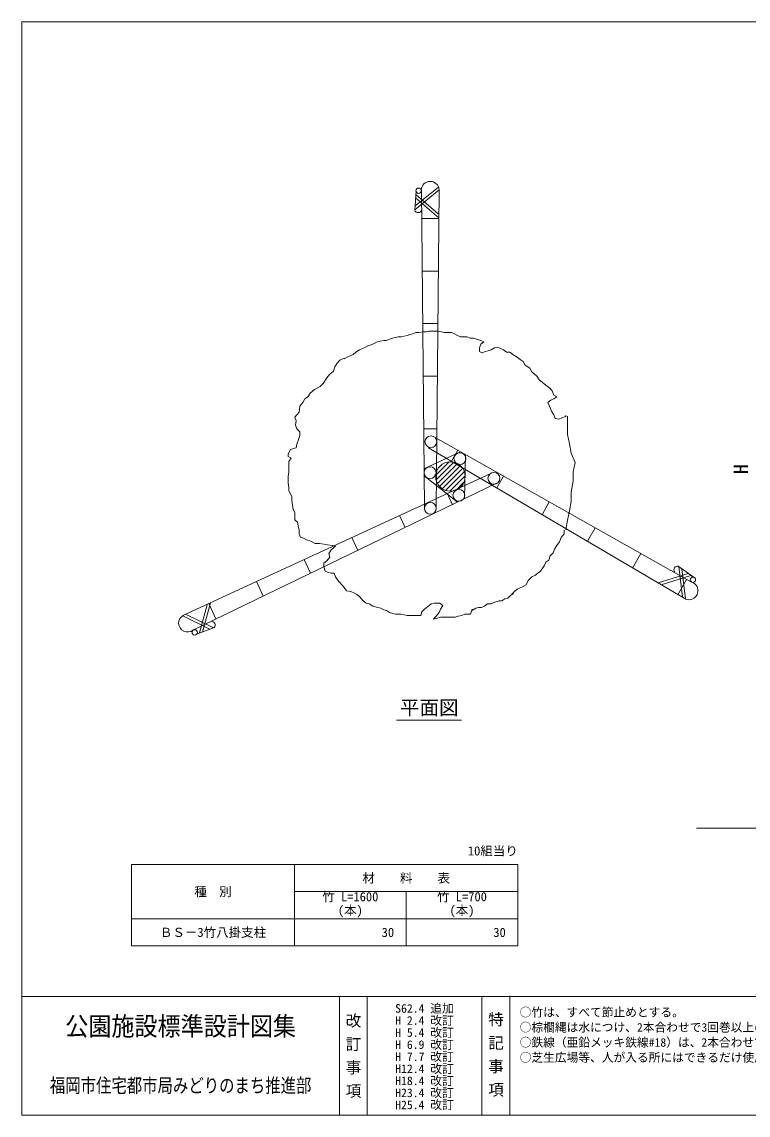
# Model space of a CAD drawing. Units: millimetres, scale not verified. Extents: x 172 to 2911, y 2048 to 3915.
# Drawn here: x 172 to 1376, y 2048 to 3860 of the extents above; entities that cross this region are included whole.
import ezdxf
from ezdxf.enums import TextEntityAlignment as Align

# ---------------------------------------------------------------- set-up
doc = ezdxf.new("R2010")
doc.units = ezdxf.units.MM
doc.header["$LTSCALE"] = 10
for name, color, linetype, lineweight in [('0_2', 7, 'Continuous', 13), ('_0-0_', 7, 'Continuous', 13), ('寸法', 1, 'Continuous', 13), ('本体', 7, 'Continuous', 13)]:
    doc.layers.add(name, color=color, linetype=linetype, lineweight=lineweight)
doc.styles.add('@ＭＳ ゴシック', font='')
doc.styles.add('ＭＳ ゴシック', font='')
doc.styles.get('@ＭＳ ゴシック').set_extended_font_data('@MS Gothic')
doc.styles.get('ＭＳ ゴシック').set_extended_font_data('MS Gothic')

msp = doc.modelspace()

# ---------------------------------------------------------------- linework, layer by layer
at = {"layer": '0_2'}
for p, q in [((354.17, 2463.52), (354.17, 2328.52)), ((354.17, 2463.52), (994.17, 2463.52)), ((624.17, 2463.52), (624.17, 2328.52)), ((994.17, 2463.52), (994.17, 2328.52)), ((624.17, 2418.52), (994.17, 2418.52)), ((809.17, 2418.52), (809.17, 2328.52)), ((354.17, 2373.52), (994.17, 2373.52)), ((354.17, 2328.52), (994.17, 2328.52))]:
    msp.add_line(p, q, dxfattribs=at)
at = {"layer": '_0-0_', "color": 6}
msp.add_line((172.48, 2244.67), (2910.61, 2244.67), dxfattribs=at)
at = {"layer": '_0-0_'}
for p, q in [((698.54, 2244.67), (698.54, 2048.09)), ((744.5, 2244.67), (744.5, 2048.09)), ((934.66, 2244.67), (934.66, 2048.09)), ((980.62, 2245.62), (980.62, 2048.09))]:
    msp.add_line(p, q, dxfattribs=at)
at = {"layer": '_0-0_', "color": 6}
msp.add_lwpolyline([(2910.61, 3859.9), (172.48, 3859.9), (172.48, 2048.09), (2910.61, 2048.09)], close=True, dxfattribs=at)
at = {"layer": '寸法', "color": 3}
msp.add_line((793.36, 2702.46), (900.84, 2702.46), dxfattribs=at)
at = {"layer": '本体'}
for p, q in [((823.39, 3548.65), (863.92, 3581.3)), ((825.66, 3580.1), (823.49, 3547.57)), ((824.06, 3554.85), (862.76, 3586.03)), ((825.53, 3573.24), (862.31, 3541.87)), ((839.4, 3054.66), (834.49, 3582.05)), ((863.97, 3581.23), (858.99, 3053.48)), ((824.84, 3568.03), (863.41, 3535.14)), ((834.94, 3534.04), (863.52, 3534.04)), ((835.75, 3446.96), (862.7, 3446.96)), ((836.56, 3359.87), (861.88, 3359.87)), ((776.79, 3331.85), (781.62, 3334.27)), ((781.62, 3334.27), (786.46, 3335.48)), ((786.46, 3335.48), (791.3, 3336.69)), ((791.3, 3336.69), (796.13, 3337.9)), ((796.13, 3337.9), (800.97, 3337.9)), ((800.97, 3337.9), (805.81, 3339.11)), ((805.81, 3339.11), (810.64, 3340.32)), ((810.64, 3340.32), (815.48, 3341.53)), ((815.48, 3341.53), (820.32, 3342.74)), ((820.32, 3342.74), (825.15, 3345.16)), ((825.15, 3345.16), (829.99, 3345.16)), ((829.99, 3345.16), (837.25, 3346.36)), ((837.25, 3346.36), (842.08, 3346.36)), ((842.08, 3346.36), (846.92, 3347.57)), ((846.92, 3347.57), (851.76, 3347.57)), ((851.76, 3347.57), (856.59, 3347.57)), ((856.59, 3347.57), (862.64, 3347.57)), ((862.64, 3347.57), (867.48, 3346.36)), ((867.48, 3346.36), (872.31, 3345.16)), ((872.31, 3345.16), (878.36, 3345.16)), ((878.36, 3345.16), (884.4, 3345.16)), ((884.4, 3345.16), (889.24, 3342.74)), ((889.24, 3342.74), (894.08, 3340.32)), ((894.08, 3340.32), (898.91, 3337.9)), ((898.91, 3337.9), (904.96, 3337.9)), ((904.96, 3337.9), (909.8, 3337.9)), ((909.8, 3337.9), (915.84, 3335.48)), ((915.84, 3335.48), (920.68, 3335.48)), ((920.68, 3335.48), (932.77, 3331.85)), ((726, 3312.51), (732.05, 3316.13)), ((732.05, 3316.13), (736.88, 3318.55)), ((736.88, 3318.55), (741.72, 3320.97)), ((741.72, 3320.97), (746.56, 3323.39)), ((746.56, 3323.39), (751.39, 3324.6)), ((751.39, 3324.6), (756.23, 3327.02)), ((756.23, 3327.02), (761.07, 3329.44)), ((761.07, 3329.44), (765.9, 3330.64)), ((765.9, 3330.64), (771.95, 3331.85)), ((771.95, 3331.85), (776.79, 3331.85)), ((932.77, 3325.81), (930.35, 3319.76)), ((930.35, 3319.76), (930.35, 3313.72)), ((932.77, 3331.85), (937.61, 3329.44)), ((937.61, 3329.44), (932.77, 3325.81)), ((944.86, 3314.92), (949.7, 3316.13)), ((949.7, 3316.13), (955.75, 3319.76)), ((955.75, 3319.76), (960.58, 3320.97)), ((960.58, 3320.97), (965.42, 3318.55)), ((965.42, 3318.55), (970.26, 3316.13)), ((970.26, 3316.13), (975.09, 3312.51)), ((699.4, 3299.21), (694.56, 3294.37)), ((706.65, 3302.83), (699.4, 3299.21)), ((706.65, 3301.62), (711.49, 3304.04)), ((711.49, 3304.04), (716.33, 3306.46)), ((716.33, 3306.46), (721.16, 3308.88)), ((721.16, 3308.88), (726, 3312.51)), ((930.35, 3313.72), (935.19, 3311.3)), ((935.19, 3311.3), (940.03, 3313.72)), ((940.03, 3313.72), (944.86, 3314.92)), ((975.09, 3312.51), (981.14, 3312.51)), ((981.14, 3312.51), (985.98, 3308.88)), ((985.98, 3308.88), (993.23, 3304.04)), ((993.23, 3304.04), (998.07, 3300.41)), ((998.07, 3300.41), (1002.9, 3296.79)), ((688.51, 3281.07), (682.47, 3276.23)), ((690.93, 3288.32), (688.51, 3281.07)), ((694.56, 3294.37), (690.93, 3288.32)), ((1002.9, 3296.79), (1006.53, 3290.74)), ((1006.53, 3290.74), (1013.79, 3285.9)), ((1013.79, 3285.9), (1017.42, 3279.86)), ((1017.42, 3279.86), (1025.88, 3272.6)), ((677.63, 3270.19), (671.59, 3260.51)), ((682.47, 3276.23), (677.63, 3270.19)), ((837.37, 3272.79), (861.06, 3272.79)), ((1025.88, 3272.6), (1029.51, 3266.56)), ((1029.51, 3266.56), (1034.34, 3262.93)), ((1034.34, 3262.93), (1040.39, 3258.09)), ((649.82, 3244.79), (646.19, 3238.75)), ((657.08, 3250.84), (649.82, 3244.79)), ((666.75, 3255.67), (657.08, 3250.84)), ((671.59, 3260.51), (666.75, 3255.67)), ((1040.39, 3258.09), (1046.44, 3253.26)), ((1046.44, 3253.26), (1051.27, 3248.42)), ((1051.27, 3248.42), (1053.69, 3241.16)), ((637.73, 3229.07), (632.89, 3223.03)), ((641.36, 3235.12), (637.73, 3229.07)), ((646.19, 3238.75), (641.36, 3235.12)), ((1048.85, 3232.7), (1044.02, 3229.07)), ((1044.02, 3229.07), (1046.44, 3223.03)), ((1053.69, 3235.12), (1048.85, 3232.7)), ((1053.69, 3241.16), (1058.53, 3238.75)), ((1058.53, 3238.75), (1053.69, 3235.12)), ((631.68, 3213.35), (624.43, 3204.89)), ((632.89, 3223.03), (631.68, 3213.35)), ((1046.44, 3223.03), (1050.06, 3214.56)), ((1050.06, 3214.56), (1053.69, 3208.52)), ((1053.69, 3208.52), (1056.11, 3202.47)), ((1073.04, 3206.1), (1074.25, 3207.31)), ((624.43, 3204.89), (626.85, 3198.84)), ((626.85, 3198.84), (625.64, 3191.59)), ((625.64, 3191.59), (628.05, 3185.54)), ((1056.11, 3202.47), (1062.16, 3201.26)), ((1062.16, 3201.26), (1066.99, 3203.68)), ((1066.99, 3203.68), (1073.04, 3206.1)), ((1076.54, 3206.66), (1076.54, 3191.27)), ((1076.54, 3191.27), (1076.54, 3175.88)), ((628.05, 3185.54), (632.89, 3180.7)), ((632.89, 3174.66), (630.47, 3166.19)), ((632.89, 3180.7), (632.89, 3174.66)), ((838.18, 3185.7), (860.24, 3185.7)), ((1281.77, 2931.35), (853.41, 3173.04)), ((1076.54, 3175.88), (1079.61, 3160.48)), ((622.01, 3152.89), (617.17, 3150.47)), ((626.85, 3154.1), (622.01, 3152.89)), ((628.05, 3160.15), (626.85, 3154.1)), ((630.47, 3166.19), (628.05, 3160.15)), ((846.35, 3154.08), (1269.5, 2904.58)), ((1079.61, 3160.48), (1082.69, 3145.09)), ((617.17, 3150.47), (613.54, 3143.22)), ((613.54, 3143.22), (613.54, 3142.01)), ((613.54, 3139.59), (613.54, 3142.01)), ((618.38, 3137.17), (613.54, 3139.59)), ((614.75, 3131.13), (618.38, 3137.17)), ((838.61, 3119.31), (898.98, 3147.29)), ((894.48, 3149.87), (884.25, 3131.73)), ((907.62, 3141.89), (905.82, 3069.85)), ((1082.69, 3145.09), (1088.85, 3129.69)), ((614.75, 3123.87), (614.75, 3131.13)), ((614.75, 3112.99), (614.75, 3123.87)), ((1088.85, 3129.69), (1085.77, 3114.3)), ((440.18, 2876.55), (949.55, 3111.58)), ((613.54, 3106.94), (614.75, 3112.99)), ((613.54, 3100.9), (613.54, 3106.94)), ((613.54, 3094.85), (613.54, 3100.9)), ((838.43, 3108.15), (894.3, 3064.09)), ((970.33, 3107.08), (959.28, 3087.49)), ((1085.77, 3098.91), (1082.69, 3080.43)), ((1085.77, 3114.3), (1085.77, 3098.91)), ((958.96, 3095.2), (455.74, 2851.98)), ((614.75, 3088.81), (613.54, 3094.85)), ((614.75, 3082.76), (614.75, 3088.81)), ((619.59, 3073.09), (614.75, 3082.76)), ((1082.69, 3080.43), (1082.69, 3065.04)), ((619.59, 3067.04), (619.59, 3073.09)), ((620.8, 3058.58), (619.59, 3067.04)), ((877.32, 3078.59), (886.04, 3059.68)), ((1046.17, 3064.28), (1034.18, 3043.03)), ((1082.69, 3065.04), (1079.61, 3049.64)), ((622.01, 3052.53), (620.8, 3058.58)), ((624.43, 3046.48), (622.01, 3052.53)), ((624.43, 3040.44), (624.43, 3046.48)), ((1079.61, 3049.64), (1076.54, 3034.25)), ((624.43, 3034.39), (624.43, 3040.44)), ((629.26, 3030.76), (624.43, 3034.39)), ((630.47, 3024.72), (629.26, 3030.76)), ((798.25, 3042.1), (807.52, 3022)), ((1076.54, 3034.25), (1073.46, 3018.86)), ((631.68, 3017.46), (630.47, 3024.72)), ((631.68, 3011.42), (631.68, 3017.46)), ((634.1, 3005.37), (631.68, 3011.42)), ((1070.62, 3011.42), (1065.78, 3005.37)), ((1070.62, 3017.46), (1070.62, 3011.42)), ((1073.46, 3018.86), (1076.54, 3018.86)), ((1122.02, 3021.49), (1109.33, 2999.02)), ((638.94, 3004.16), (635.31, 3005.37)), ((643.77, 3001.74), (638.94, 3004.16)), ((648.61, 3000.53), (643.77, 3001.74)), ((653.45, 2998.12), (648.61, 3000.53)), ((658.28, 2995.7), (653.45, 2998.12)), ((665.54, 2995.7), (658.28, 2995.7)), ((672.79, 2994.49), (665.54, 2995.7)), ((678.84, 2993.28), (672.79, 2994.49)), ((687.31, 2992.07), (678.84, 2993.28)), ((684.89, 2984.82), (692.14, 2990.86)), ((692.14, 2990.86), (687.31, 2992.07)), ((719.17, 3005.62), (729.1, 2984.1)), ((1058.53, 2992.07), (1054.9, 2986.02)), ((1063.36, 2998.12), (1058.53, 2992.07)), ((1065.78, 3005.37), (1063.36, 2998.12)), ((677.63, 2966.68), (682.47, 2972.72)), ((681.26, 2978.77), (684.89, 2984.82)), ((682.47, 2972.72), (681.26, 2978.77)), ((1047.64, 2975.14), (1045.23, 2967.89)), ((1052.48, 2979.98), (1047.64, 2975.14)), ((1054.9, 2986.02), (1052.48, 2979.98)), ((1197.86, 2978.7), (1184.36, 2954.78)), ((640.1, 2969.13), (650.68, 2946.2)), ((672.79, 2963.05), (677.63, 2966.68)), ((672.79, 2957), (672.79, 2963.05)), ((675.21, 2949.75), (672.79, 2957)), ((1037.97, 2958.21), (1031.93, 2949.75)), ((1040.39, 2964.26), (1037.97, 2958.21)), ((1045.23, 2967.89), (1040.39, 2964.26)), ((1286.37, 2938.82), (1259.94, 2957.9)), ((1260.9, 2957.41), (1266.96, 2907)), ((1265.81, 2953.56), (1271.81, 2903.6)), ((680.05, 2947.33), (675.21, 2949.75)), ((684.89, 2946.12), (680.05, 2947.33)), ((689.72, 2946.12), (684.89, 2946.12)), ((692.14, 2940.08), (689.72, 2946.12)), ((696.98, 2932.82), (692.14, 2940.08)), ((1017.42, 2940.08), (1011.37, 2934.03)), ((1022.25, 2942.49), (1017.42, 2940.08)), ((1027.09, 2946.12), (1022.25, 2942.49)), ((1031.93, 2949.75), (1027.09, 2946.12)), ((1276.57, 2945.91), (1226.75, 2930.16)), ((1280.63, 2942.57), (1231.72, 2927.11)), ((1273.7, 2935.9), (1259.39, 2910.54)), ((561.03, 2932.65), (572.26, 2908.3)), ((705.44, 2924.36), (696.98, 2932.82)), ((710.28, 2917.1), (705.44, 2924.36)), ((717.54, 2915.89), (710.28, 2917.1)), ((993.23, 2919.52), (988.39, 2915.89)), ((998.07, 2921.94), (993.23, 2919.52)), ((1002.9, 2924.36), (998.07, 2921.94)), ((1007.74, 2926.77), (1002.9, 2924.36)), ((1011.37, 2934.03), (1007.74, 2926.77)), ((722.37, 2913.47), (717.54, 2915.89)), ((727.21, 2911.05), (722.37, 2913.47)), ((732.05, 2907.43), (727.21, 2911.05)), ((738.09, 2900.17), (732.05, 2907.43)), ((742.93, 2896.54), (738.09, 2900.17)), ((963, 2900.17), (954.54, 2897.75)), ((967.84, 2900.17), (963, 2900.17)), ((972.68, 2903.8), (967.84, 2900.17)), ((977.51, 2905.01), (972.68, 2903.8)), ((982.35, 2909.85), (977.51, 2905.01)), ((987.19, 2912.26), (982.35, 2909.85)), ((988.39, 2915.89), (983.56, 2911.05)), ((466.75, 2847.18), (479.66, 2893.86)), ((471.76, 2848.76), (485.17, 2897.24)), ((481.96, 2896.16), (493.84, 2870.4)), ((747.76, 2895.33), (742.93, 2896.54)), ((753.81, 2891.71), (747.76, 2895.33)), ((762.28, 2889.29), (753.81, 2891.71)), ((767.11, 2888.08), (762.28, 2889.29)), ((771.95, 2885.66), (767.11, 2888.08)), ((776.79, 2884.45), (771.95, 2885.66)), ((781.62, 2880.82), (776.79, 2884.45)), ((786.46, 2879.62), (781.62, 2880.82)), ((834.83, 2882.03), (833.62, 2875.99)), ((839.66, 2886.87), (834.83, 2882.03)), ((850.55, 2895.33), (839.66, 2886.87)), ((855.38, 2896.54), (850.55, 2895.33)), ((850.55, 2895.33), (850.55, 2894.13)), ((860.22, 2896.54), (855.38, 2896.54)), ((859.01, 2874.78), (863.85, 2880.82)), ((865.06, 2896.54), (860.22, 2896.54)), ((863.85, 2880.82), (866.27, 2886.87)), ((869.89, 2892.92), (865.06, 2896.54)), ((866.27, 2886.87), (869.89, 2892.92)), ((918.26, 2886.87), (915.84, 2878.41)), ((924.31, 2888.08), (918.26, 2884.45)), ((929.14, 2889.29), (924.31, 2888.08)), ((933.98, 2889.29), (929.14, 2889.29)), ((938.82, 2891.71), (933.98, 2889.29)), ((943.65, 2895.33), (938.82, 2891.71)), ((949.7, 2895.33), (943.65, 2895.33)), ((954.54, 2897.75), (949.7, 2895.33)), ((484.04, 2853.62), (438.31, 2876.07)), ((489.94, 2855.64), (443.82, 2878.28)), ((791.3, 2878.41), (786.46, 2879.62)), ((800.97, 2878.41), (791.3, 2878.41)), ((805.81, 2877.2), (800.97, 2878.41)), ((810.64, 2875.99), (805.81, 2877.2)), ((816.69, 2875.99), (810.64, 2875.99)), ((821.53, 2875.99), (816.69, 2875.99)), ((828.78, 2875.99), (821.53, 2875.99)), ((833.62, 2875.99), (828.78, 2875.99)), ((854.17, 2869.94), (859.01, 2874.78)), ((859.01, 2871.15), (854.17, 2869.94)), ((866.27, 2873.57), (859.01, 2871.15)), ((871.1, 2873.57), (866.27, 2873.57)), ((875.94, 2873.57), (871.1, 2873.57)), ((883.19, 2873.57), (875.94, 2873.57)), ((890.45, 2873.57), (883.19, 2873.57)), ((895.29, 2874.78), (890.45, 2873.57)), ((901.33, 2875.99), (895.29, 2874.78)), ((906.17, 2878.41), (901.33, 2875.99)), ((911.01, 2878.41), (906.17, 2878.41)), ((915.84, 2878.41), (911.01, 2878.41)), ((460.48, 2844.4), (490.87, 2856.19)), ((1289.96, 2523.44), (1773.27, 2523.44))]:
    msp.add_line(p, q, dxfattribs=at)
at = {"layer": '本体', "color": 4}
for p, q in [((858.16, 3108.6), (880.4, 3130.84)), ((858.71, 3100.84), (888.01, 3130.14)), ((861, 3094.82), (894.23, 3128.05)), ((864.45, 3089.95), (899.2, 3124.7)), ((868.77, 3085.96), (902.89, 3120.08)), ((874.42, 3083.3), (905.67, 3114.55)), ((881.45, 3082.02), (907.07, 3107.64)), ((890.66, 3082.91), (905.37, 3097.62))]:
    msp.add_line(p, q, dxfattribs=at)
at = {"layer": '本体'}
for centre, radius in [((829.69, 3580.1), 4.41), ((850.04, 3163.94), 9.8), ((898.13, 3136.15), 9.8), ((848.8, 3112.92), 9.8), ((882.55, 3106.45), 24.49), ((954.46, 3103.44), 9.8), ((896.46, 3075.43), 9.8), ((849.29, 3053.74), 9.8), ((1284.24, 2935.4), 4.41), ((458.78, 2848.06), 4.41)]:
    msp.add_circle(centre, radius, dxfattribs=at)
for centre, radius, start, end in [((848.98, 3580.52), 15.01, 5.36217, 176.7208), ((829.07, 3549.98), 6.27, 202.72604, 339.1168), ((1259.02, 2951.89), 6.27, 80.72604, 217.1168), ((1277.49, 2917.23), 15.07, 236.63674, 75.86424), ((446.83, 2863.34), 14.63, 117.16424, 308.43476), ((486.33, 2860.23), 6.27, 317.72604, 94.11681)]:
    msp.add_arc(centre, radius, start, end, dxfattribs=at)

# ---------------------------------------------------------------- texts
at = {"layer": '_0-0_', "style": 'ＭＳ ゴシック'}
for s, p in [('10組当り', (994.17, 2486.02)), ('30', (789.17, 2351.02)), ('30', (974.17, 2351.02))]:
    msp.add_text(s, height=15.19, dxfattribs=at).set_placement(p, align=Align.MIDDLE_RIGHT)
for s, height, p in [('材\u3000\u3000料\u3000\u3000表', 15.19, (809.17, 2441.02)), ('種\u3000別', 15.19, (489.17, 2418.52)), ('ＢＳ－3竹八掛支柱', 15.19, (489.17, 2351.02)), ('S62.4 追加', 14.24, (839.46, 2224.96)), ('H 2.4 改訂', 14.24, (839.46, 2204.96)), ('H 5.4 改訂', 14.24, (839.46, 2184.96)), ('H 6.9 改訂', 14.24, (839.46, 2164.96)), ('H 7.7 改訂', 14.24, (839.46, 2144.96)), ('H12.4 改訂', 14.24, (839.46, 2124.96)), ('H18.4 改訂', 14.24, (839.46, 2105.02)), ('H23.4 改訂', 14.24, (839.46, 2085.02)), ('H25.4 改訂', 14.24, (839.46, 2065.09))]:
    msp.add_text(s, height=height, dxfattribs=at).set_placement(p, align=Align.MIDDLE_CENTER)
for s, height, p in [('竹 L=1600', 15.19, (670.05, 2417.68)), ('竹 L=700', 15.19, (860.23, 2417.68)), ('(本)', 15.19, (695.95, 2395.07)), ('(本)', 15.19, (880.95, 2395.07)), ('○竹は、すべて節止めとする。', 14.24, (997.24, 2225.7)), ('○棕櫚縄は水につけ、2本合わせで3回巻以上の綾割掛けとする。', 14.24, (997.24, 2200.7)), ('○鉄線（亜鉛メッキ鉄線#18）は、2本合わせで3回巻以上の\u3000綾割掛けとする。', 14.24, (997.24, 2175.7)), ('○芝生広場等、人が入る所にはできるだけ使用しない。', 14.24, (997.24, 2150.7))]:
    msp.add_text(s, height=height, dxfattribs=at).set_placement(p, align=Align.TOP_LEFT)
for s, height, width, p in [('公園施設標準設計図集', 31.14, 0.9, (435.51, 2195.52)), ('福岡市住宅都市局みどりのまち推進部', 23.36, 0.8, (435.51, 2097.23))]:
    msp.add_text(s, height=height, dxfattribs=dict(at, width=width)).set_placement(p, align=Align.MIDDLE_CENTER)
at = {"layer": '_0-0_', "style": '@ＭＳ ゴシック'}
for s, p in [('改 訂 事 項', (721.52, 2146.73)), ('特 記 事 項', (957.64, 2148.69))]:
    msp.add_text(s, height=18.99, rotation=270, dxfattribs=at).set_placement(p, align=Align.MIDDLE_CENTER)
at = {"layer": '寸法', "style": 'ＭＳ ゴシック'}
msp.add_text('H', height=23.74, rotation=90, dxfattribs=at).set_placement((1363.47, 3118.61), align=Align.MIDDLE_CENTER)
at = {"layer": '寸法', "color": 3, "style": 'ＭＳ ゴシック'}
msp.add_text('平面図\u3000', height=23.74, dxfattribs=at).set_placement((798.81, 2704.59), align=Align.BOTTOM_LEFT)

doc.saveas('drawing.dxf')
